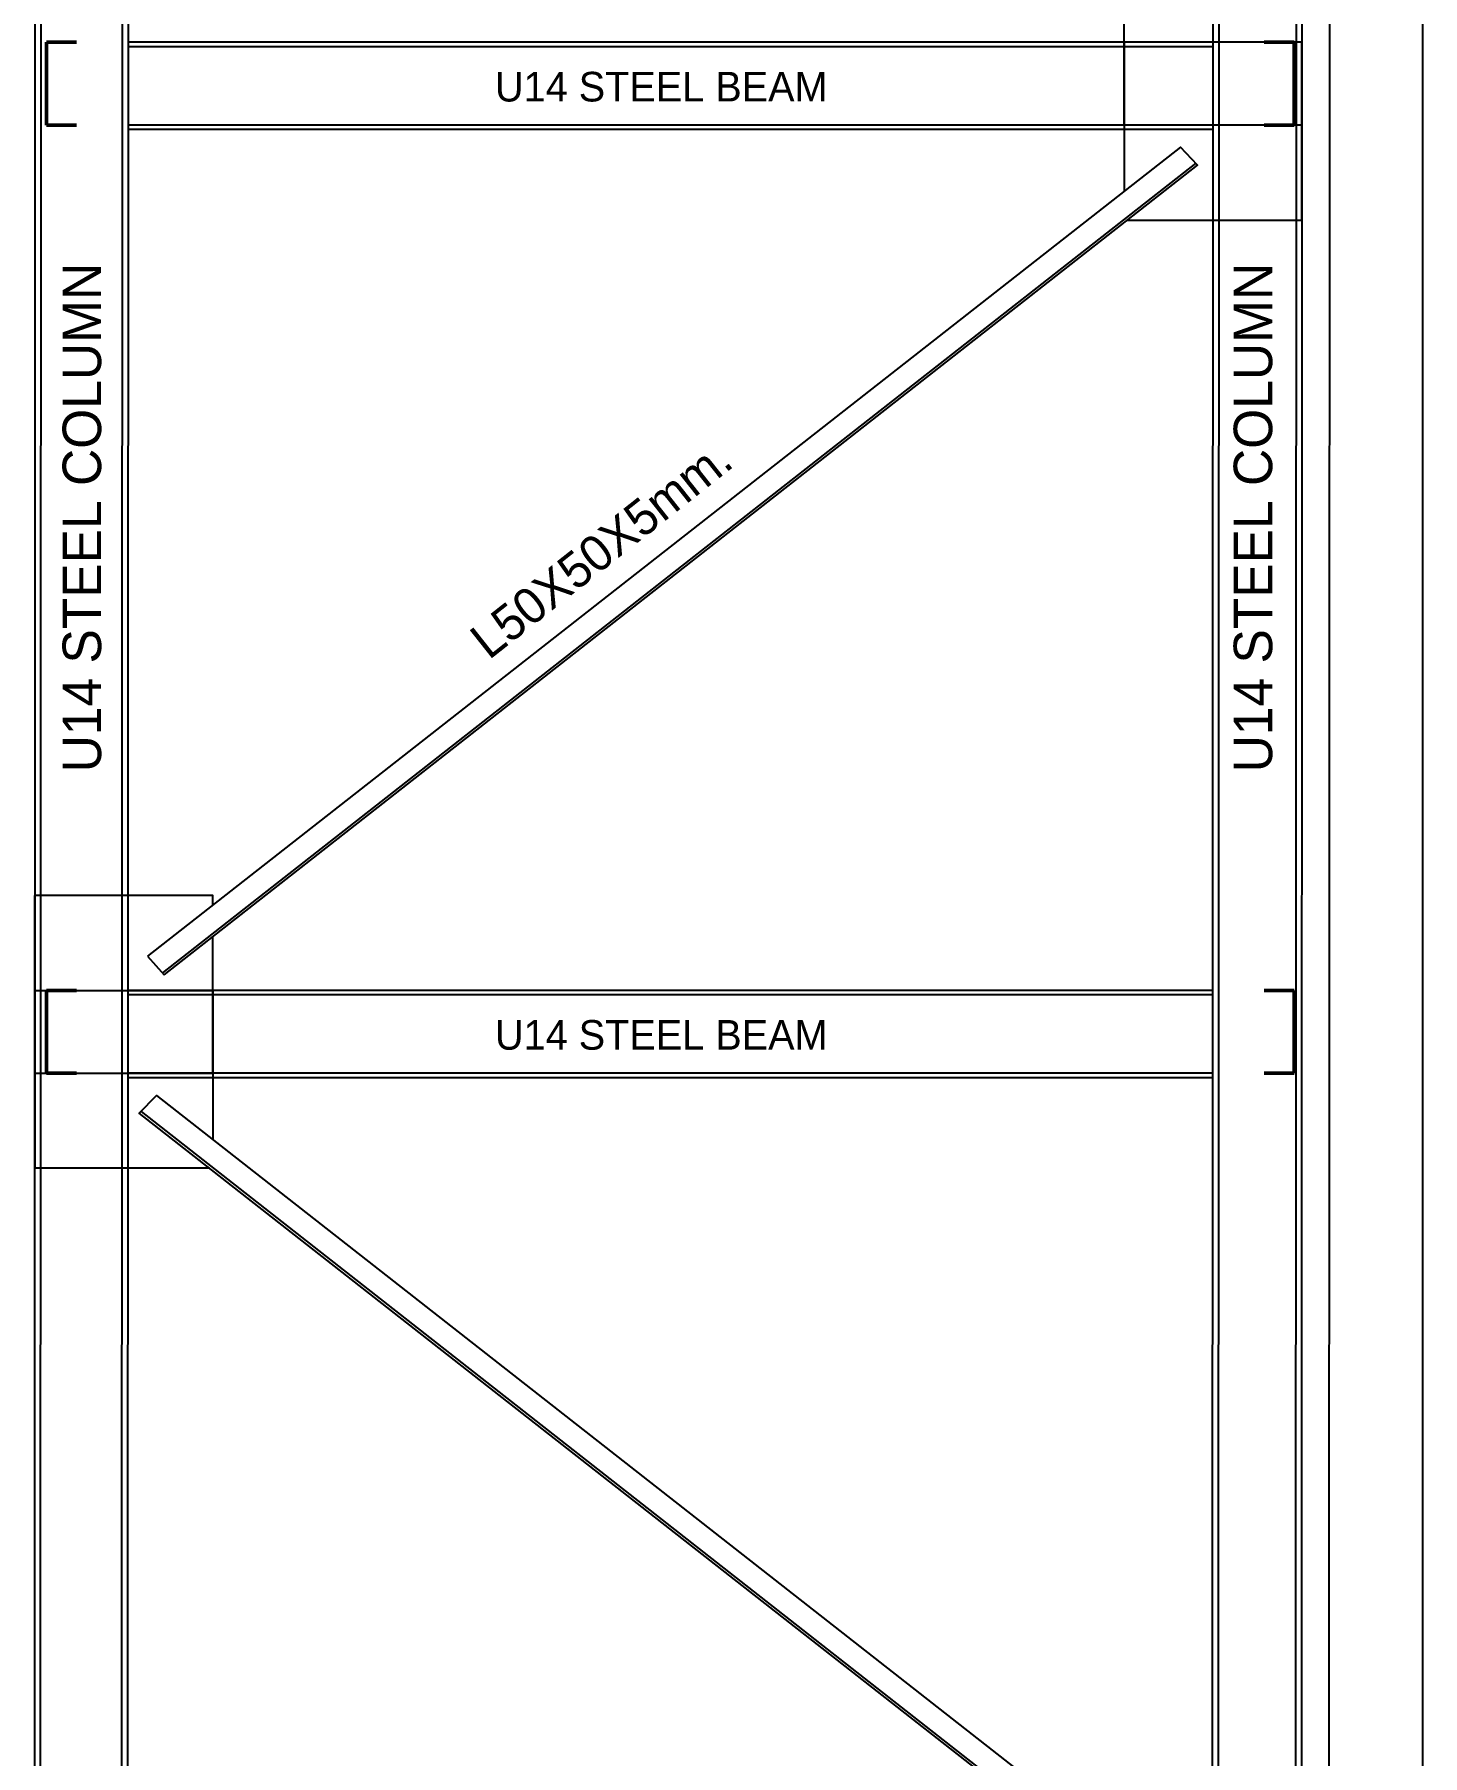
# Model space of a CAD drawing. Header units: millimetres. Extents: x -23396 to 106750, y 116 to 66281.
# Drawn here: x 81578 to 83591, y 40005 to 42500 of the extents above; entities that cross this region are included whole.
import ezdxf

# ---------------------------------------------------------------- set-up
doc = ezdxf.new("R2010")
doc.units = ezdxf.units.MM
doc.layers.add('Wall', color=1, linetype='Continuous', lineweight=50)

# ---------------------------------------------------------------- blocks, each defined once
blk = doc.blocks.new('u14 shaft')
at = {"color": 0}
for p, q in [((-17374.58, 421.79), (-17369.58, 16954.09)), ((-17364.58, 421.79), (-17359.58, 16954.09)), ((-17222.93, 16954.09), (-17227.93, 421.79)), ((-17212.93, 16954.09), (-17217.93, 421.79)), ((-15387.23, 421.79), (-15382.23, 16954.19)), ((-15377.23, 421.79), (-15372.23, 16954.19)), ((-15246.78, 421.79), (-15241.78, 16954.19)), ((-15236.78, 421.79), (-15231.78, 16954.19)), ((-15186.33, 12323.99), (-15191.33, 421.84)), ((-15032.58, 5167.69), (-15032.58, 1567.99)), ((-15387.38, 4771.49), (-17215.98, 4771.49)), ((-15387.38, 4763.99), (-17215.98, 4763.99)), ((-15387.38, 4631.79), (-17215.98, 4631.79)), ((-15387.38, 4624.29), (-17215.98, 4624.29)), ((-15387.38, 3171.49), (-17215.98, 3171.49)), ((-15387.38, 3163.99), (-17215.98, 3163.99)), ((-15387.38, 3031.79), (-17215.98, 3031.79)), ((-15387.38, 3024.29), (-17215.98, 3024.29))]:
    blk.add_line(p, q, dxfattribs=at)
at = {"linetype": 'Continuous'}
for p, q in [((-15415.077, 4567.278), (-17158.712, 3201.19)), ((-17183.569, 3229.418), (-17155.95, 3198.053)), ((-17194.748, 2967.38), (-15451.113, 1601.088))]:
    blk.add_line(p, q, dxfattribs=at)
for points in [[(-15536.207, 4915.457), (-15536.207, 4931.79), (-15236.207, 4931.79), (-15236.207, 4631.79), (-15536.207, 4631.79), (-15536.207, 4862.467)], [(-15530.605, 4471.49), (-15236.255, 4471.49), (-15236.255, 4771.49), (-15536.255, 4771.49), (-15536.255, 4519.813)], [(-17155.95, 3198.053), (-15412.171, 4564.281), (-15441.227, 4594.252), (-17183.569, 3229.418)], [(-17073.619, 3315.546), (-17073.619, 3331.892), (-17373.619, 3331.892), (-17373.619, 3031.892), (-17073.619, 3031.892), (-17073.619, 3262.559)], [(-17079.238, 2871.592), (-17373.57, 2871.592), (-17373.57, 3171.592), (-17073.57, 3171.592), (-17073.57, 2919.904)], [(-15453.875, 1597.951), (-17197.654, 2964.383), (-17168.598, 2994.354), (-15426.256, 1629.316)]]:
    blk.add_lwpolyline(points, dxfattribs=at)
at = {"layer": 'Wall'}
for p, q in [((-17354.18, 4631.79), (-17354.18, 4771.49)), ((-17354.18, 4771.49), (-17303.38, 4771.49)), ((-17303.38, 4771.49), (-17354.18, 4771.49)), ((-17354.18, 4771.49), (-17354.18, 4631.79)), ((-17303.38, 4771.49), (-17354.18, 4771.49)), ((-17354.18, 4771.49), (-17354.18, 4631.79)), ((-15249.18, 4771.49), (-15299.98, 4771.49)), ((-15299.98, 4771.49), (-15249.18, 4771.49)), ((-15299.98, 4771.49), (-15249.18, 4771.49)), ((-15249.18, 4631.79), (-15249.18, 4771.49)), ((-15249.18, 4771.49), (-15249.18, 4631.79)), ((-15249.18, 4771.49), (-15249.18, 4631.79)), ((-17303.38, 4631.79), (-17354.18, 4631.79)), ((-17354.18, 4631.79), (-17303.38, 4631.79)), ((-17303.38, 4631.79), (-17354.18, 4631.79)), ((-15299.98, 4631.79), (-15249.18, 4631.79)), ((-15249.18, 4631.79), (-15299.98, 4631.79)), ((-15299.98, 4631.79), (-15249.18, 4631.79)), ((-17354.18, 3031.79), (-17354.18, 3171.49)), ((-17354.18, 3171.49), (-17303.38, 3171.49)), ((-17303.38, 3171.49), (-17354.18, 3171.49)), ((-17354.18, 3171.49), (-17354.18, 3031.79)), ((-17303.38, 3171.49), (-17354.18, 3171.49)), ((-17354.18, 3171.49), (-17354.18, 3031.79)), ((-15249.18, 3171.49), (-15299.98, 3171.49)), ((-15299.98, 3171.49), (-15249.18, 3171.49)), ((-15299.98, 3171.49), (-15249.18, 3171.49)), ((-15249.18, 3031.79), (-15249.18, 3171.49)), ((-15249.18, 3171.49), (-15249.18, 3031.79)), ((-15249.18, 3171.49), (-15249.18, 3031.79)), ((-17303.38, 3031.79), (-17354.18, 3031.79)), ((-17354.18, 3031.79), (-17303.38, 3031.79)), ((-17303.38, 3031.79), (-17354.18, 3031.79)), ((-15299.98, 3031.79), (-15249.18, 3031.79)), ((-15249.18, 3031.79), (-15299.98, 3031.79)), ((-15299.98, 3031.79), (-15249.18, 3031.79))]:
    blk.add_line(p, q, dxfattribs=at)
at = {"linetype": 'Continuous', "char_height": 50, "attachment_point": 1}
for insert in [(-16597.542, 4721.564), (-16597.542, 3121.564)]:
    blk.add_mtext_dynamic_manual_height_columns('U14 STEEL BEAM', width=8751.77116, gutter_width=2683.265, heights=[0], dxfattribs=dict(at, insert=insert))
at = {"linetype": 'Continuous', "attachment_point": 1}
for s, insert, char_height, rotation in [('U14 STEEL COLUMN', (-17327.04, 3539.573), 65, 90), ('U14 STEEL COLUMN', (-15351.236, 3539.573), 65, 90), ('L50X50X5mm.', (-16645.115, 3775.208), 60, 38.35367)]:
    blk.add_mtext_dynamic_manual_height_columns(s, width=8751.77116, gutter_width=2683.265, heights=[0], dxfattribs=dict(at, insert=insert, char_height=char_height, rotation=rotation))
blk = doc.blocks.new('upn st')
at = {"linetype": 'Continuous', "xscale": 0.171875, "yscale": 0.171875, "zscale": 0.171875}
blk.add_blockref('u14 shaft', (6951.345, -5502.442), dxfattribs=at)

msp = doc.modelspace()

# ---------------------------------------------------------------- block references
at = {"xscale": 5, "yscale": 5, "zscale": 5}
msp.add_blockref('upn st', (61752.657, 65900.837), dxfattribs=at)

doc.saveas('drawing.dxf')
